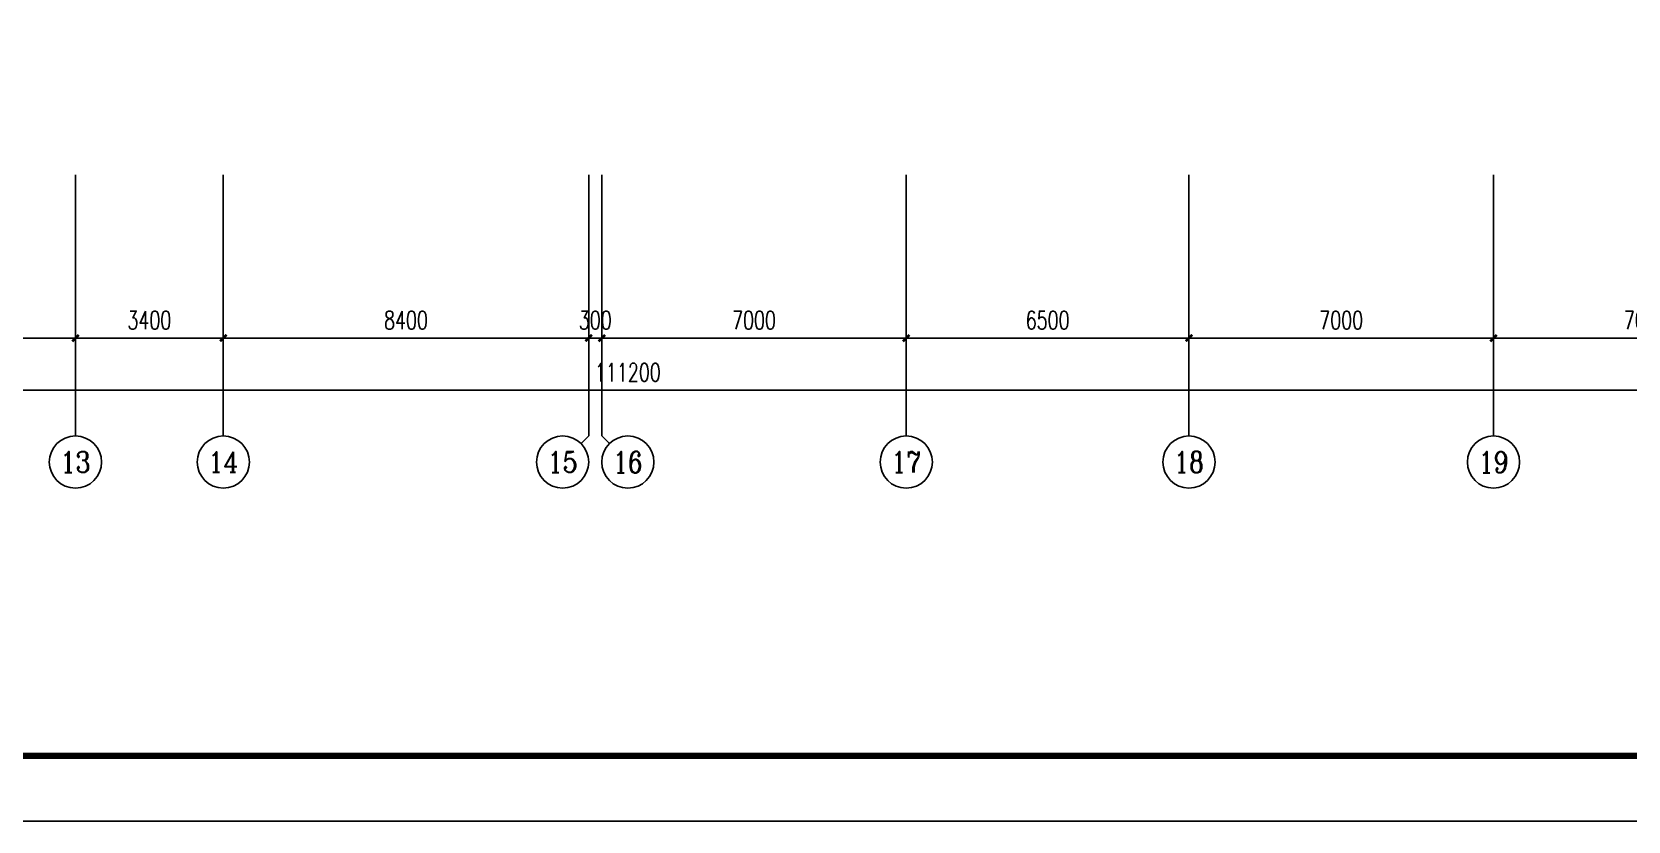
# Model space of a CAD drawing. Extents: x 0 to 302064749, y -59725395 to 1524223.
# Drawn here: x 2100608 to 2137302, y 1269273 to 1287415 of the extents above; entities that cross this region are included whole.
import ezdxf
from ezdxf.enums import TextEntityAlignment as Align

# ---------------------------------------------------------------- set-up
doc = ezdxf.new("R2010")
doc.units = 0
doc.header["$LTSCALE"] = 1000
for name, color, linetype in [('0-底图', 7, 'Continuous'), ('AXIS', 3, 'Continuous'), ('AXIS_TEXT', 7, 'Continuous'), ('BTTK', 7, 'Continuous'), ('PUB_TITLE', 4, 'Continuous')]:
    doc.layers.add(name, color=color, linetype=linetype)
doc.styles.add('_TCH_AXIS', font='COMPLEX', dxfattribs={"bigfont": 'GBCBIG'})
doc.styles.add('A_DIM_T3', font='simplex.shx', dxfattribs={"width": 0.7, "bigfont": 'gbcbig.shx'})
doc.styles.add('COMPLEX', font='COMPLEX')
doc.styles.add('HZ(TK)', font='geniso.shx', dxfattribs={"width": 0.9, "bigfont": 'hztxt.shx'})
doc.dimstyles.new('_TCH_ARCH&&150', dxfattribs={"dimtxt": 420, "dimasz": 150, "dimexe": 375, "dimexo": 450, "dimgap": 202.5, "dimtad": 1, "dimdec": 0, "dimzin": 0, "dimdsep": 46, "dimtxsty": 'A_DIM_T3', "dimblk": 'ARCHTICK', "dimcen": 0.09, "dimclrt": 7, "dimazin": 2, "dimtfac": 1, "dimtdec": 0, "dimtix": 1, "dimtmove": 2, "dimatfit": 3, "dimfxl": 150, "dimtolj": 1, "dimtzin": 0, "dimarcsym": 0})

# ---------------------------------------------------------------- blocks, each defined once
blk = doc.blocks.new('vhtemplate_2020年新竖式图框_A0')
at = {"layer": 'PUB_TITLE', "color": 7}
blk.add_lwpolyline([(0, 0), (1189, 0), (1189, 841), (0, 841)], close=True, dxfattribs=at)
at = {"layer": 'PUB_TITLE', "const_width": 1}
blk.add_lwpolyline([(25, 10), (1179, 10), (1179, 831), (25, 831)], close=True, dxfattribs=at)
at = {"layer": 'BTTK', "color": 4, "style": 'HZ(TK)', "width": 0.9}
for tag, p in [('合作单位', (1144, 743.5)), ('建设单位', (1144, 209.5)), ('工程名称', (1144, 176.5)), ('子项名称', (1154, 160)), ('图纸名称', (1144, 141))]:
    blk.add_attdef(tag, text='', height=3.5, dxfattribs=at).set_placement(p, align=Align.MIDDLE_CENTER)
for tag, p in [('注册证书号', (1156.5, 309.01)), ('注册印章号', (1156.5, 301.01)), ('设计号', (1154, 193)), ('图别', (1137.75, 34)), ('图号', (1170.25, 34)), ('版本号', (1137.75, 26)), ('日期', (1170.25, 26))]:
    blk.add_attdef(tag, text='', height=3.5, dxfattribs=at).set_placement(p, align=Align.MIDDLE)
blk = doc.blocks.new('_AXISO')
blk.add_circle((0, 0), 0.5)
at = {"layer": 'AXIS_TEXT', "style": 'COMPLEX', "width": 1.041667}
blk.add_attdef('A', text='', height=0.56, dxfattribs=at).set_placement((-0.25, -0.28), (0.25, -0.28), align=Align.FIT)
blk = doc.blocks.new('_ArchTick')
at = {"color": 0, "linetype": 'ByBlock', "const_width": 0.4}
blk.add_lwpolyline([(-0.5, -0.5), (0.5, 0.5)], dxfattribs=at)
blk = doc.blocks.new('*D794')
at = {"layer": 'AXIS', "color": 0, "lineweight": -2, "transparency": 16777216}
for p, q in [((1061311, -195248), (1061311, -200123)), ((1172511, -195248), (1172511, -200123)), ((1061311, -199748), (1172511, -199748))]:
    blk.add_line(p, q, dxfattribs=at)
at = {"layer": 'Defpoints', "color": 0, "transparency": 16777216}
for p in [(1061311, -194798), (1172511, -194798), (1172511, -199748)]:
    blk.add_point(p, dxfattribs=at)
at = {"layer": 'AXIS', "color": 0, "lineweight": -2, "transparency": 16777216, "xscale": 150, "yscale": 150, "zscale": 150, "rotation": 180}
blk.add_blockref('_ArchTick', (1061311, -199748), dxfattribs=at)
at = {"layer": 'AXIS', "color": 0, "lineweight": -2, "transparency": 16777216, "xscale": 150, "yscale": 150, "zscale": 150}
blk.add_blockref('_ArchTick', (1172511, -199748), dxfattribs=at)
at = {"layer": 'AXIS', "color": 7, "transparency": 16777216, "insert": (1116911, -199335), "char_height": 420, "attachment_point": 5, "style": 'A_DIM_T3'}
blk.add_mtext('\\A1;111200', dxfattribs=at)
blk = doc.blocks.new('*D847')
at = {"layer": 'AXIS', "color": 0, "lineweight": -2, "transparency": 16777216}
for p, q in [((1097211, -195248), (1097211, -198923)), ((1104211, -195248), (1104211, -198923)), ((1097211, -198548), (1104211, -198548))]:
    blk.add_line(p, q, dxfattribs=at)
at = {"layer": 'Defpoints', "color": 0, "transparency": 16777216}
for p in [(1097211, -194798), (1104211, -194798), (1104211, -198548)]:
    blk.add_point(p, dxfattribs=at)
at = {"layer": 'AXIS', "color": 0, "lineweight": -2, "transparency": 16777216, "xscale": 150, "yscale": 150, "zscale": 150, "rotation": 180}
blk.add_blockref('_ArchTick', (1097211, -198548), dxfattribs=at)
at = {"layer": 'AXIS', "color": 0, "lineweight": -2, "transparency": 16777216, "xscale": 150, "yscale": 150, "zscale": 150}
blk.add_blockref('_ArchTick', (1104211, -198548), dxfattribs=at)
at = {"layer": 'AXIS', "color": 7, "transparency": 16777216, "insert": (1100711, -198135), "char_height": 420, "attachment_point": 5, "style": 'A_DIM_T3'}
blk.add_mtext('\\A1;7000', dxfattribs=at)
blk = doc.blocks.new('*D848')
at = {"layer": 'AXIS', "color": 0, "lineweight": -2, "transparency": 16777216}
for p, q in [((1104211, -195248), (1104211, -198923)), ((1107611, -195248), (1107611, -198923)), ((1104211, -198548), (1107611, -198548))]:
    blk.add_line(p, q, dxfattribs=at)
at = {"layer": 'Defpoints', "color": 0, "transparency": 16777216}
for p in [(1104211, -194798), (1107611, -194798), (1107611, -198548)]:
    blk.add_point(p, dxfattribs=at)
at = {"layer": 'AXIS', "color": 0, "lineweight": -2, "transparency": 16777216, "xscale": 150, "yscale": 150, "zscale": 150, "rotation": 180}
blk.add_blockref('_ArchTick', (1104211, -198548), dxfattribs=at)
at = {"layer": 'AXIS', "color": 0, "lineweight": -2, "transparency": 16777216, "xscale": 150, "yscale": 150, "zscale": 150}
blk.add_blockref('_ArchTick', (1107611, -198548), dxfattribs=at)
at = {"layer": 'AXIS', "color": 7, "transparency": 16777216, "insert": (1105911, -198135), "char_height": 420, "attachment_point": 5, "style": 'A_DIM_T3'}
blk.add_mtext('\\A1;3400', dxfattribs=at)
blk = doc.blocks.new('*D849')
at = {"layer": 'AXIS', "color": 0, "lineweight": -2, "transparency": 16777216}
for p, q in [((1107611, -195248), (1107611, -198923)), ((1116011, -195248), (1116011, -198923)), ((1107611, -198548), (1116011, -198548))]:
    blk.add_line(p, q, dxfattribs=at)
at = {"layer": 'Defpoints', "color": 0, "transparency": 16777216}
for p in [(1107611, -194798), (1116011, -194798), (1116011, -198548)]:
    blk.add_point(p, dxfattribs=at)
at = {"layer": 'AXIS', "color": 0, "lineweight": -2, "transparency": 16777216, "xscale": 150, "yscale": 150, "zscale": 150, "rotation": 180}
blk.add_blockref('_ArchTick', (1107611, -198548), dxfattribs=at)
at = {"layer": 'AXIS', "color": 0, "lineweight": -2, "transparency": 16777216, "xscale": 150, "yscale": 150, "zscale": 150}
blk.add_blockref('_ArchTick', (1116011, -198548), dxfattribs=at)
at = {"layer": 'AXIS', "color": 7, "transparency": 16777216, "insert": (1111811, -198135), "char_height": 420, "attachment_point": 5, "style": 'A_DIM_T3'}
blk.add_mtext('\\A1;8400', dxfattribs=at)
blk = doc.blocks.new('*D850')
at = {"layer": 'AXIS', "color": 0, "lineweight": -2, "transparency": 16777216}
for p, q in [((1116011, -195248), (1116011, -198923)), ((1116311, -195248), (1116311, -198923)), ((1116011, -198548), (1115861, -198548)), ((1116011, -198548), (1116311, -198548)), ((1116311, -198548), (1116461, -198548))]:
    blk.add_line(p, q, dxfattribs=at)
at = {"layer": 'Defpoints', "color": 0, "transparency": 16777216}
for p in [(1116011, -194798), (1116311, -194798), (1116311, -198548)]:
    blk.add_point(p, dxfattribs=at)
at = {"layer": 'AXIS', "color": 0, "lineweight": -2, "transparency": 16777216, "xscale": 150, "yscale": 150, "zscale": 150}
blk.add_blockref('_ArchTick', (1116011, -198548), dxfattribs=at)
at = {"layer": 'AXIS', "color": 0, "lineweight": -2, "transparency": 16777216, "xscale": 150, "yscale": 150, "zscale": 150, "rotation": 180}
blk.add_blockref('_ArchTick', (1116311, -198548), dxfattribs=at)
at = {"layer": 'AXIS', "color": 7, "transparency": 16777216, "insert": (1116161, -198135), "char_height": 420, "attachment_point": 5, "style": 'A_DIM_T3'}
blk.add_mtext('\\A1;300', dxfattribs=at)
blk = doc.blocks.new('*D851')
at = {"layer": 'AXIS', "color": 0, "lineweight": -2, "transparency": 16777216}
for p, q in [((1116311, -195248), (1116311, -198923)), ((1123311, -195248), (1123311, -198923)), ((1116311, -198548), (1123311, -198548))]:
    blk.add_line(p, q, dxfattribs=at)
at = {"layer": 'Defpoints', "color": 0, "transparency": 16777216}
for p in [(1116311, -194798), (1123311, -194798), (1123311, -198548)]:
    blk.add_point(p, dxfattribs=at)
at = {"layer": 'AXIS', "color": 0, "lineweight": -2, "transparency": 16777216, "xscale": 150, "yscale": 150, "zscale": 150, "rotation": 180}
blk.add_blockref('_ArchTick', (1116311, -198548), dxfattribs=at)
at = {"layer": 'AXIS', "color": 0, "lineweight": -2, "transparency": 16777216, "xscale": 150, "yscale": 150, "zscale": 150}
blk.add_blockref('_ArchTick', (1123311, -198548), dxfattribs=at)
at = {"layer": 'AXIS', "color": 7, "transparency": 16777216, "insert": (1119811, -198135), "char_height": 420, "attachment_point": 5, "style": 'A_DIM_T3'}
blk.add_mtext('\\A1;7000', dxfattribs=at)
blk = doc.blocks.new('*D852')
at = {"layer": 'AXIS', "color": 0, "lineweight": -2, "transparency": 16777216}
for p, q in [((1123311, -195248), (1123311, -198923)), ((1129811, -195248), (1129811, -198923)), ((1123311, -198548), (1129811, -198548))]:
    blk.add_line(p, q, dxfattribs=at)
at = {"layer": 'Defpoints', "color": 0, "transparency": 16777216}
for p in [(1123311, -194798), (1129811, -194798), (1129811, -198548)]:
    blk.add_point(p, dxfattribs=at)
at = {"layer": 'AXIS', "color": 0, "lineweight": -2, "transparency": 16777216, "xscale": 150, "yscale": 150, "zscale": 150, "rotation": 180}
blk.add_blockref('_ArchTick', (1123311, -198548), dxfattribs=at)
at = {"layer": 'AXIS', "color": 0, "lineweight": -2, "transparency": 16777216, "xscale": 150, "yscale": 150, "zscale": 150}
blk.add_blockref('_ArchTick', (1129811, -198548), dxfattribs=at)
at = {"layer": 'AXIS', "color": 7, "transparency": 16777216, "insert": (1126561, -198135), "char_height": 420, "attachment_point": 5, "style": 'A_DIM_T3'}
blk.add_mtext('\\A1;6500', dxfattribs=at)
blk = doc.blocks.new('*D853')
at = {"layer": 'AXIS', "color": 0, "lineweight": -2, "transparency": 16777216}
for p, q in [((1129811, -195248), (1129811, -198923)), ((1136811, -195248), (1136811, -198923)), ((1129811, -198548), (1136811, -198548))]:
    blk.add_line(p, q, dxfattribs=at)
at = {"layer": 'Defpoints', "color": 0, "transparency": 16777216}
for p in [(1129811, -194798), (1136811, -194798), (1136811, -198548)]:
    blk.add_point(p, dxfattribs=at)
at = {"layer": 'AXIS', "color": 0, "lineweight": -2, "transparency": 16777216, "xscale": 150, "yscale": 150, "zscale": 150, "rotation": 180}
blk.add_blockref('_ArchTick', (1129811, -198548), dxfattribs=at)
at = {"layer": 'AXIS', "color": 0, "lineweight": -2, "transparency": 16777216, "xscale": 150, "yscale": 150, "zscale": 150}
blk.add_blockref('_ArchTick', (1136811, -198548), dxfattribs=at)
at = {"layer": 'AXIS', "color": 7, "transparency": 16777216, "insert": (1133311, -198135), "char_height": 420, "attachment_point": 5, "style": 'A_DIM_T3'}
blk.add_mtext('\\A1;7000', dxfattribs=at)
blk = doc.blocks.new('*D854')
at = {"layer": 'AXIS', "color": 0, "lineweight": -2, "transparency": 16777216}
for p, q in [((1136811, -195248), (1136811, -198923)), ((1143811, -195248), (1143811, -198923)), ((1136811, -198548), (1143811, -198548))]:
    blk.add_line(p, q, dxfattribs=at)
at = {"layer": 'Defpoints', "color": 0, "transparency": 16777216}
for p in [(1136811, -194798), (1143811, -194798), (1143811, -198548)]:
    blk.add_point(p, dxfattribs=at)
at = {"layer": 'AXIS', "color": 0, "lineweight": -2, "transparency": 16777216, "xscale": 150, "yscale": 150, "zscale": 150, "rotation": 180}
blk.add_blockref('_ArchTick', (1136811, -198548), dxfattribs=at)
at = {"layer": 'AXIS', "color": 0, "lineweight": -2, "transparency": 16777216, "xscale": 150, "yscale": 150, "zscale": 150}
blk.add_blockref('_ArchTick', (1143811, -198548), dxfattribs=at)
at = {"layer": 'AXIS', "color": 7, "transparency": 16777216, "insert": (1140311, -198135), "char_height": 420, "attachment_point": 5, "style": 'A_DIM_T3'}
blk.add_mtext('\\A1;7000', dxfattribs=at)
blk = doc.blocks.new('jgfjh')
at = {"layer": 'AXIS'}
for p, q in [((1104211.3, -194797.5), (1104211.3, -200797.5)), ((1107611.3, -194797.5), (1107611.3, -200797.5)), ((1116011.3, -194797.5), (1116011.3, -200797.5)), ((1116311.3, -194797.5), (1116311.3, -200797.5)), ((1123311.3, -194797.5), (1123311.3, -200797.5)), ((1129811.3, -194797.5), (1129811.3, -200797.5)), ((1136811.3, -194797.5), (1136811.3, -200797.5)), ((1115835.6, -200973.3), (1116011.3, -200797.5)), ((1116487, -200973.3), (1116311.3, -200797.5))]:
    blk.add_line(p, q, dxfattribs=at)
ref = blk.add_blockref('_AXISO', (1104211.3, -201397.5), dxfattribs=dict(at, xscale=1200, yscale=1200, zscale=1200))
ref.add_attrib('A', '13', dxfattribs={"layer": 'AXIS_TEXT', "height": 481.71, "style": '_TCH_AXIS', "width": 1.034483}).set_placement((1103867.2, -201638.4), (1104555.4, -201638.4), align=Align.FIT)
ref = blk.add_blockref('_AXISO', (1107611.3, -201397.5), dxfattribs=dict(at, xscale=1200, yscale=1200, zscale=1200))
ref.add_attrib('A', '14', dxfattribs={"layer": 'AXIS_TEXT', "height": 471.11, "style": '_TCH_AXIS'}).set_placement((1107263.6, -201633.1), (1107959, -201633.1), align=Align.FIT)
ref = blk.add_blockref('_AXISO', (1115411.3, -201397.5), dxfattribs=dict(at, xscale=1200, yscale=1200, zscale=1200))
ref.add_attrib('A', '15', dxfattribs={"layer": 'AXIS_TEXT', "height": 481.71, "style": '_TCH_AXIS', "width": 1.034483}).set_placement((1115067.2, -201638.4), (1115755.4, -201638.4), align=Align.FIT)
ref = blk.add_blockref('_AXISO', (1116911.3, -201397.5), dxfattribs=dict(at, xscale=1200, yscale=1200, zscale=1200))
ref.add_attrib('A', '16', dxfattribs={"layer": 'AXIS_TEXT', "height": 492.67, "style": '_TCH_AXIS'}).set_placement((1116571.1, -201643.9), (1117251.5, -201643.9), align=Align.FIT)
ref = blk.add_blockref('_AXISO', (1123311.3, -201397.5), dxfattribs=dict(at, xscale=1200, yscale=1200, zscale=1200))
ref.add_attrib('A', '17', dxfattribs={"layer": 'AXIS_TEXT', "height": 481.71, "style": '_TCH_AXIS', "width": 1.034483}).set_placement((1122967.2, -201638.4), (1123655.4, -201638.4), align=Align.FIT)
ref = blk.add_blockref('_AXISO', (1129811.3, -201397.5), dxfattribs=dict(at, xscale=1200, yscale=1200, zscale=1200))
ref.add_attrib('A', '18', dxfattribs={"layer": 'AXIS_TEXT', "height": 481.71, "style": '_TCH_AXIS', "width": 1.034483}).set_placement((1129467.2, -201638.4), (1130155.4, -201638.4), align=Align.FIT)
ref = blk.add_blockref('_AXISO', (1136811.3, -201397.5), dxfattribs=dict(at, xscale=1200, yscale=1200, zscale=1200))
ref.add_attrib('A', '19', dxfattribs={"layer": 'AXIS_TEXT', "height": 492.67, "style": '_TCH_AXIS'}).set_placement((1136471.1, -201643.9), (1137151.5, -201643.9), align=Align.FIT)
for p1, p2, distance, picture, middle in [((1061311.3, -194797.5), (1172511.3, -194797.5), -4950, '*D794', (1116911.3, -199335)), ((1097211.3, -194797.5), (1104211.3, -194797.5), -3750, '*D847', (1100711.3, -198135)), ((1104211.3, -194797.5), (1107611.3, -194797.5), -3750, '*D848', (1105911.3, -198135)), ((1107611.3, -194797.5), (1116011.3, -194797.5), -3750, '*D849', (1111811.3, -198135)), ((1116011.3, -194797.5), (1116311.3, -194797.5), -3750, '*D850', (1116161.3, -198135)), ((1116311.3, -194797.5), (1123311.3, -194797.5), -3750, '*D851', (1119811.3, -198135)), ((1123311.3, -194797.5), (1129811.3, -194797.5), -3750, '*D852', (1126561.3, -198135)), ((1129811.3, -194797.5), (1136811.3, -194797.5), -3750, '*D853', (1133311.3, -198135)), ((1136811.3, -194797.5), (1143811.3, -194797.5), -3750, '*D854', (1140311.3, -198135))]:
    dim = blk.add_aligned_dim(p1=p1, p2=p2, distance=distance, dimstyle='_TCH_ARCH&&150', dxfattribs=at)
    dim.commit()
    dim.dimension.update_dxf_attribs({"geometry": picture, "text_midpoint": middle})

msp = doc.modelspace()

# ---------------------------------------------------------------- block references
at = {"layer": '0-底图', "xscale": 150, "yscale": 150, "zscale": 150}
msp.add_blockref('vhtemplate_2020年新竖式图框_A0', (2031892, 1269273), dxfattribs=at)
at = {"layer": '0-底图'}
msp.add_blockref('jgfjh', (997397, 1478924), dxfattribs=at)

doc.saveas('drawing.dxf')
